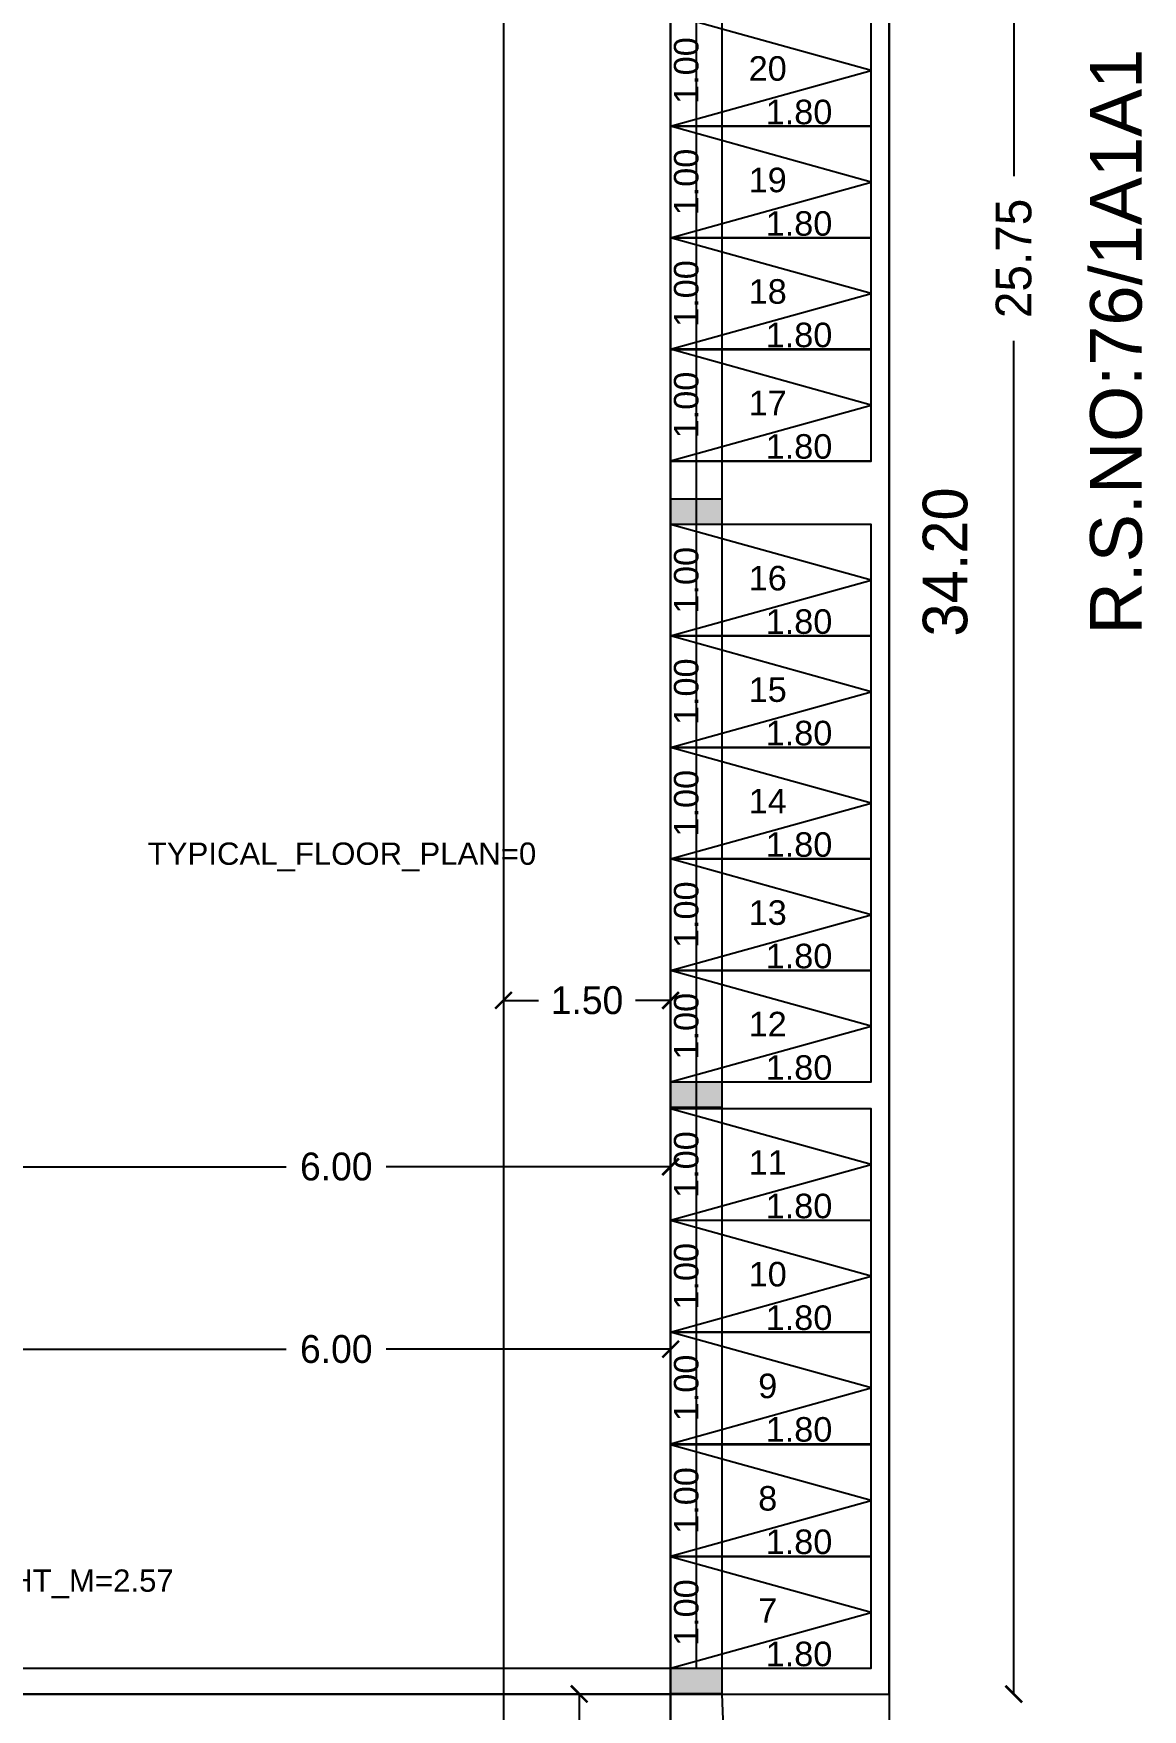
# Model space of a CAD drawing. Header units: metres. Extents: x 21686 to 22035, y 16742 to 16822.
# Drawn here: x 21696.17 to 21706.12, y 16767.55 to 16782.58 of the extents above; entities that cross this region are included whole.
import ezdxf
from ezdxf.enums import TextEntityAlignment as Align

# ---------------------------------------------------------------- set-up
doc = ezdxf.new("R2010")
doc.units = ezdxf.units.M
doc.header["$LTSCALE"] = 1.8
doc.header["$MEASUREMENT"] = 0
doc.linetypes.add('DASHED2', pattern=[0.375, 0.25, -0.125])
for name, color, linetype in [('AS_AT_SITE', 6, 'Continuous'), ('BLK_1_FLR_0_BLT_UP_AREA', 18, 'Continuous'), ('BLK_1_FLR_0_BLT_UP_AREA_DEDUCT', 18, 'Continuous'), ('BLK_1_FLR_0_FIRESTAIR_1', 1, 'Continuous'), ('BLK_1_FLR_0_STILT_PARKING', 13, 'Continuous'), ('BLK_1_LVL_0_BLDG_FOOT_PRINT', 1, 'Continuous'), ('BLK_1_LVL_0_FRONT_SETBACK', 2, 'Continuous'), ('BLK_1_LVL_0_SIDE_SETBACK2', 102, 'Continuous'), ('DRIVE_WAY', 255, 'Continuous'), ('FMB_OR_PLR', 70, 'Continuous'), ('PLOT_BOUNDARY', 70, 'Continuous'), ('SUPER_IMPOSED', 5, 'Continuous'), ('TWO_WHEELER_DRIVE_WAY', 6, 'Continuous')]:
    doc.layers.add(name, color=color, linetype=linetype)
doc.layers.add('BLK_1_FIRE_TENDER_MOVEMENT', color=161, linetype='Continuous', lineweight=0)
doc.layers.add('PER_AISLE_WIDTH', color=5, linetype='Continuous', plot=False)
doc.layers.add('TWO_WHEELER_PARKING', color=2, linetype='Continuous', plot=False)
doc.styles.add('ARIAL', font='arial.ttf')
doc.styles.get("Standard").update_dxf_attribs({"font": 'arial.ttf'})
doc.styles.add('USA TEXT', font='GOTHIC.TTF')
doc.dimstyles.new('1-100-ED', dxfattribs={"dimtxt": 0.25, "dimasz": 0.15, "dimexe": 0.18, "dimexo": 0.0625, "dimgap": 0.129, "dimtad": 0, "dimtih": 1, "dimtoh": 1, "dimzin": 0, "dimdsep": 46, "dimtxsty": 'USA TEXT', "dimblk": 'ARCHTICK', "dimcen": 0.1, "dimse1": 1, "dimse2": 1, "dimadec": 0, "dimazin": 0, "dimtfac": 1, "dimtofl": 0, "dimtmove": 0, "dimatfit": 3, "dimldrblk": 'ARCHTICK', "dimfxl": 0, "dimtolj": 1, "dimtzin": 0, "dimarcsym": 0})
doc.dimstyles.new('Copy of ISO-25', dxfattribs={"dimtxt": 0.3, "dimasz": 0, "dimexe": 1.25, "dimexo": 0.625, "dimgap": 0.15, "dimtad": 1, "dimzin": 1, "dimdsep": 46, "dimtxsty": 'Standard', "dimcen": 2.5, "dimse1": 1, "dimse2": 1, "dimsd1": 1, "dimsd2": 1, "dimclrd": 256, "dimadec": 1, "dimazin": 0, "dimtfac": 1, "dimtmove": 0, "dimatfit": 3, "dimfxl": 0, "dimarcsym": 0})

# ---------------------------------------------------------------- blocks, each defined once
blk = doc.blocks.new('*D108')
at = {"layer": 'Defpoints', "color": 0}
for p in [(21703.842, 16794.943), (21703.842, 16760.743), (21704.347, 16760.743)]:
    blk.add_point(p, dxfattribs=at)
at = {"color": 0, "insert": (21704.347, 16777.843), "char_height": 0.4, "attachment_point": 5, "rotation": 90, "style": 'USA TEXT'}
blk.add_mtext('\\A1;34.20', dxfattribs=at)
blk = doc.blocks.new('_ArchTick')
at = {"color": 0, "linetype": 'ByBlock', "const_width": 0.15}
blk.add_lwpolyline([(-0.5, -0.5), (0.5, 0.5)], dxfattribs=at)
blk = doc.blocks.new('*D113')
at = {"color": 0, "lineweight": -2}
for p, q in [((21704.961, 16793.443), (21704.961, 16781.305)), ((21704.961, 16767.689), (21704.961, 16779.827))]:
    blk.add_line(p, q, dxfattribs=at)
at = {"layer": 'Defpoints', "color": 0}
for p in [(21702.342, 16793.443), (21704.961, 16793.443), (21702.342, 16767.689)]:
    blk.add_point(p, dxfattribs=at)
at = {"color": 0, "lineweight": -2, "xscale": 0.15, "yscale": 0.15, "zscale": 0.15}
for p, rotation in [((21704.961, 16793.443), 90), ((21704.961, 16767.689), 270)]:
    blk.add_blockref('_ArchTick', p, dxfattribs=dict(at, rotation=rotation))
at = {"color": 0, "insert": (21704.961, 16780.566), "char_height": 0.32, "attachment_point": 5, "rotation": 90, "style": 'USA TEXT'}
blk.add_mtext('\\A1;25.75', dxfattribs=at)
blk = doc.blocks.new('*D114')
at = {"color": 0, "lineweight": -2}
for p, q in [((21701.062, 16767.689), (21701.052, 16764.421)), ((21701.041, 16760.632), (21701.051, 16763.9))]:
    blk.add_line(p, q, dxfattribs=at)
at = {"layer": 'Defpoints', "color": 0}
for p in [(21701.062, 16767.689), (21701.041, 16760.632), (21701.041, 16760.632)]:
    blk.add_point(p, dxfattribs=at)
at = {"color": 0, "lineweight": -2, "xscale": 0.15, "yscale": 0.15, "zscale": 0.15}
for p, rotation in [((21701.062, 16767.689), 89.83013296800716), ((21701.041, 16760.632), 269.8301329680071)]:
    blk.add_blockref('_ArchTick', p, dxfattribs=dict(at, rotation=rotation))
at = {"color": 0, "insert": (21701.051, 16764.16), "char_height": 0.25, "attachment_point": 5, "style": 'USA TEXT'}
blk.add_mtext('\\A1;7.06', dxfattribs=at)
blk = doc.blocks.new('*D166')
at = {"layer": 'Defpoints', "color": 0}
for p in [(21701.882, 16767.919), (21703.682, 16767.919), (21703.682, 16767.784)]:
    blk.add_point(p, dxfattribs=at)
at = {"color": 0, "insert": (21703.034, 16768.047), "char_height": 0.22, "attachment_point": 5}
blk.add_mtext('1.80', dxfattribs=at)
blk = doc.blocks.new('*D167')
at = {"layer": 'Defpoints', "color": 0}
for p in [(21701.882, 16768.919), (21702.285, 16768.919), (21701.882, 16767.919)]:
    blk.add_point(p, dxfattribs=at)
at = {"color": 0, "insert": (21702.023, 16768.419), "char_height": 0.22, "attachment_point": 5, "rotation": 90}
blk.add_mtext('1.00', dxfattribs=at)
blk = doc.blocks.new('*D168')
at = {"layer": 'Defpoints', "color": 0}
for p in [(21701.882, 16768.925), (21703.682, 16768.925), (21703.682, 16768.79)]:
    blk.add_point(p, dxfattribs=at)
at = {"color": 0, "insert": (21703.034, 16769.053), "char_height": 0.22, "attachment_point": 5}
blk.add_mtext('1.80', dxfattribs=at)
blk = doc.blocks.new('*D169')
at = {"layer": 'Defpoints', "color": 0}
for p in [(21701.882, 16769.925), (21702.285, 16769.925), (21701.882, 16768.925)]:
    blk.add_point(p, dxfattribs=at)
at = {"color": 0, "insert": (21702.023, 16769.425), "char_height": 0.22, "attachment_point": 5, "rotation": 90}
blk.add_mtext('1.00', dxfattribs=at)
blk = doc.blocks.new('*D170')
at = {"layer": 'Defpoints', "color": 0}
for p in [(21701.882, 16769.934), (21703.682, 16769.934), (21703.682, 16769.799)]:
    blk.add_point(p, dxfattribs=at)
at = {"color": 0, "insert": (21703.034, 16770.061), "char_height": 0.22, "attachment_point": 5}
blk.add_mtext('1.80', dxfattribs=at)
blk = doc.blocks.new('*D171')
at = {"layer": 'Defpoints', "color": 0}
for p in [(21701.882, 16770.934), (21702.285, 16770.934), (21701.882, 16769.934)]:
    blk.add_point(p, dxfattribs=at)
at = {"color": 0, "insert": (21702.023, 16770.434), "char_height": 0.22, "attachment_point": 5, "rotation": 90}
blk.add_mtext('1.00', dxfattribs=at)
blk = doc.blocks.new('*D172')
at = {"layer": 'Defpoints', "color": 0}
for p in [(21701.882, 16770.936), (21703.682, 16770.936), (21703.682, 16770.801)]:
    blk.add_point(p, dxfattribs=at)
at = {"color": 0, "insert": (21703.034, 16771.063), "char_height": 0.22, "attachment_point": 5}
blk.add_mtext('1.80', dxfattribs=at)
blk = doc.blocks.new('*D173')
at = {"layer": 'Defpoints', "color": 0}
for p in [(21701.882, 16771.936), (21702.285, 16771.936), (21701.882, 16770.936)]:
    blk.add_point(p, dxfattribs=at)
at = {"color": 0, "insert": (21702.023, 16771.436), "char_height": 0.22, "attachment_point": 5, "rotation": 90}
blk.add_mtext('1.00', dxfattribs=at)
blk = doc.blocks.new('*D174')
at = {"layer": 'Defpoints', "color": 0}
for p in [(21701.882, 16771.938), (21703.682, 16771.938), (21703.682, 16771.803)]:
    blk.add_point(p, dxfattribs=at)
at = {"color": 0, "insert": (21703.034, 16772.065), "char_height": 0.22, "attachment_point": 5}
blk.add_mtext('1.80', dxfattribs=at)
blk = doc.blocks.new('*D175')
at = {"layer": 'Defpoints', "color": 0}
for p in [(21701.882, 16772.938), (21702.285, 16772.938), (21701.882, 16771.938)]:
    blk.add_point(p, dxfattribs=at)
at = {"color": 0, "insert": (21702.023, 16772.438), "char_height": 0.22, "attachment_point": 5, "rotation": 90}
blk.add_mtext('1.00', dxfattribs=at)
blk = doc.blocks.new('*D176')
at = {"layer": 'Defpoints', "color": 0}
for p in [(21701.882, 16773.179), (21703.682, 16773.179), (21703.682, 16773.044)]:
    blk.add_point(p, dxfattribs=at)
at = {"color": 0, "insert": (21703.034, 16773.307), "char_height": 0.22, "attachment_point": 5}
blk.add_mtext('1.80', dxfattribs=at)
blk = doc.blocks.new('*D177')
at = {"layer": 'Defpoints', "color": 0}
for p in [(21701.882, 16774.179), (21702.285, 16774.179), (21701.882, 16773.179)]:
    blk.add_point(p, dxfattribs=at)
at = {"color": 0, "insert": (21702.023, 16773.679), "char_height": 0.22, "attachment_point": 5, "rotation": 90}
blk.add_mtext('1.00', dxfattribs=at)
blk = doc.blocks.new('*D178')
at = {"layer": 'Defpoints', "color": 0}
for p in [(21701.882, 16774.179), (21703.682, 16774.179), (21703.682, 16774.044)]:
    blk.add_point(p, dxfattribs=at)
at = {"color": 0, "insert": (21703.034, 16774.307), "char_height": 0.22, "attachment_point": 5}
blk.add_mtext('1.80', dxfattribs=at)
blk = doc.blocks.new('*D179')
at = {"layer": 'Defpoints', "color": 0}
for p in [(21701.882, 16775.179), (21702.285, 16775.179), (21701.882, 16774.179)]:
    blk.add_point(p, dxfattribs=at)
at = {"color": 0, "insert": (21702.023, 16774.679), "char_height": 0.22, "attachment_point": 5, "rotation": 90}
blk.add_mtext('1.00', dxfattribs=at)
blk = doc.blocks.new('*D180')
at = {"layer": 'Defpoints', "color": 0}
for p in [(21701.882, 16775.179), (21703.682, 16775.179), (21703.682, 16775.044)]:
    blk.add_point(p, dxfattribs=at)
at = {"color": 0, "insert": (21703.034, 16775.307), "char_height": 0.22, "attachment_point": 5}
blk.add_mtext('1.80', dxfattribs=at)
blk = doc.blocks.new('*D181')
at = {"layer": 'Defpoints', "color": 0}
for p in [(21701.882, 16776.179), (21702.285, 16776.179), (21701.882, 16775.179)]:
    blk.add_point(p, dxfattribs=at)
at = {"color": 0, "insert": (21702.023, 16775.679), "char_height": 0.22, "attachment_point": 5, "rotation": 90}
blk.add_mtext('1.00', dxfattribs=at)
blk = doc.blocks.new('*D182')
at = {"layer": 'Defpoints', "color": 0}
for p in [(21701.882, 16776.179), (21703.682, 16776.179), (21703.682, 16776.044)]:
    blk.add_point(p, dxfattribs=at)
at = {"color": 0, "insert": (21703.034, 16776.307), "char_height": 0.22, "attachment_point": 5}
blk.add_mtext('1.80', dxfattribs=at)
blk = doc.blocks.new('*D183')
at = {"layer": 'Defpoints', "color": 0}
for p in [(21701.882, 16777.179), (21702.285, 16777.179), (21701.882, 16776.179)]:
    blk.add_point(p, dxfattribs=at)
at = {"color": 0, "insert": (21702.023, 16776.679), "char_height": 0.22, "attachment_point": 5, "rotation": 90}
blk.add_mtext('1.00', dxfattribs=at)
blk = doc.blocks.new('*D184')
at = {"layer": 'Defpoints', "color": 0}
for p in [(21701.882, 16777.179), (21703.682, 16777.179), (21703.682, 16777.044)]:
    blk.add_point(p, dxfattribs=at)
at = {"color": 0, "insert": (21703.034, 16777.307), "char_height": 0.22, "attachment_point": 5}
blk.add_mtext('1.80', dxfattribs=at)
blk = doc.blocks.new('*D185')
at = {"layer": 'Defpoints', "color": 0}
for p in [(21701.882, 16778.179), (21702.285, 16778.179), (21701.882, 16777.179)]:
    blk.add_point(p, dxfattribs=at)
at = {"color": 0, "insert": (21702.023, 16777.679), "char_height": 0.22, "attachment_point": 5, "rotation": 90}
blk.add_mtext('1.00', dxfattribs=at)
blk = doc.blocks.new('*D186')
at = {"layer": 'Defpoints', "color": 0}
for p in [(21701.882, 16778.751), (21703.682, 16778.751), (21703.682, 16778.616)]:
    blk.add_point(p, dxfattribs=at)
at = {"color": 0, "insert": (21703.034, 16778.878), "char_height": 0.22, "attachment_point": 5}
blk.add_mtext('1.80', dxfattribs=at)
blk = doc.blocks.new('*D187')
at = {"layer": 'Defpoints', "color": 0}
for p in [(21701.882, 16779.751), (21702.285, 16779.751), (21701.882, 16778.751)]:
    blk.add_point(p, dxfattribs=at)
at = {"color": 0, "insert": (21702.023, 16779.251), "char_height": 0.22, "attachment_point": 5, "rotation": 90}
blk.add_mtext('1.00', dxfattribs=at)
blk = doc.blocks.new('*D188')
at = {"layer": 'Defpoints', "color": 0}
for p in [(21701.882, 16779.751), (21703.682, 16779.751), (21703.682, 16779.616)]:
    blk.add_point(p, dxfattribs=at)
at = {"color": 0, "insert": (21703.034, 16779.878), "char_height": 0.22, "attachment_point": 5}
blk.add_mtext('1.80', dxfattribs=at)
blk = doc.blocks.new('*D189')
at = {"layer": 'Defpoints', "color": 0}
for p in [(21701.882, 16780.751), (21702.285, 16780.751), (21701.882, 16779.751)]:
    blk.add_point(p, dxfattribs=at)
at = {"color": 0, "insert": (21702.023, 16780.251), "char_height": 0.22, "attachment_point": 5, "rotation": 90}
blk.add_mtext('1.00', dxfattribs=at)
blk = doc.blocks.new('*D190')
at = {"layer": 'Defpoints', "color": 0}
for p in [(21701.882, 16780.751), (21703.682, 16780.751), (21703.682, 16780.616)]:
    blk.add_point(p, dxfattribs=at)
at = {"color": 0, "insert": (21703.034, 16780.878), "char_height": 0.22, "attachment_point": 5}
blk.add_mtext('1.80', dxfattribs=at)
blk = doc.blocks.new('*D191')
at = {"layer": 'Defpoints', "color": 0}
for p in [(21701.882, 16781.751), (21702.285, 16781.751), (21701.882, 16780.751)]:
    blk.add_point(p, dxfattribs=at)
at = {"color": 0, "insert": (21702.023, 16781.251), "char_height": 0.22, "attachment_point": 5, "rotation": 90}
blk.add_mtext('1.00', dxfattribs=at)
blk = doc.blocks.new('*D192')
at = {"layer": 'Defpoints', "color": 0}
for p in [(21701.882, 16781.751), (21703.682, 16781.751), (21703.682, 16781.616)]:
    blk.add_point(p, dxfattribs=at)
at = {"color": 0, "insert": (21703.034, 16781.878), "char_height": 0.22, "attachment_point": 5}
blk.add_mtext('1.80', dxfattribs=at)
blk = doc.blocks.new('*D193')
at = {"layer": 'Defpoints', "color": 0}
for p in [(21701.882, 16782.751), (21702.285, 16782.751), (21701.882, 16781.751)]:
    blk.add_point(p, dxfattribs=at)
at = {"color": 0, "insert": (21702.023, 16782.251), "char_height": 0.22, "attachment_point": 5, "rotation": 90}
blk.add_mtext('1.00', dxfattribs=at)
blk = doc.blocks.new('*D226')
at = {"layer": 'Defpoints', "color": 0}
for p in [(21700.382, 16773.911), (21701.882, 16773.911), (21701.882, 16773.911)]:
    blk.add_point(p, dxfattribs=at)
at = {"layer": 'TWO_WHEELER_DRIVE_WAY', "color": 0, "lineweight": -2}
for p, q in [((21700.382, 16773.911), (21700.696, 16773.911)), ((21701.882, 16773.911), (21701.568, 16773.911))]:
    blk.add_line(p, q, dxfattribs=at)
at = {"layer": 'TWO_WHEELER_DRIVE_WAY', "color": 0, "lineweight": -2, "xscale": 0.15, "yscale": 0.15, "zscale": 0.15, "rotation": 180}
blk.add_blockref('_ArchTick', (21700.382, 16773.911), dxfattribs=at)
at = {"layer": 'TWO_WHEELER_DRIVE_WAY', "color": 0, "lineweight": -2, "xscale": 0.15, "yscale": 0.15, "zscale": 0.15}
blk.add_blockref('_ArchTick', (21701.882, 16773.911), dxfattribs=at)
at = {"layer": 'TWO_WHEELER_DRIVE_WAY', "color": 0, "insert": (21701.132, 16773.911), "char_height": 0.25, "attachment_point": 5, "style": 'USA TEXT'}
blk.add_mtext('\\A1;1.50', dxfattribs=at)
blk = doc.blocks.new('*D227')
at = {"layer": 'Defpoints', "color": 0}
for p in [(21695.882, 16770.782), (21701.882, 16770.782), (21701.882, 16770.782)]:
    blk.add_point(p, dxfattribs=at)
at = {"layer": 'PER_AISLE_WIDTH', "color": 0, "lineweight": -2}
for p, q in [((21695.882, 16770.782), (21698.433, 16770.782)), ((21701.882, 16770.782), (21699.331, 16770.782))]:
    blk.add_line(p, q, dxfattribs=at)
at = {"layer": 'PER_AISLE_WIDTH', "color": 0, "lineweight": -2, "xscale": 0.15, "yscale": 0.15, "zscale": 0.15, "rotation": 180}
blk.add_blockref('_ArchTick', (21695.882, 16770.782), dxfattribs=at)
at = {"layer": 'PER_AISLE_WIDTH', "color": 0, "lineweight": -2, "xscale": 0.15, "yscale": 0.15, "zscale": 0.15}
blk.add_blockref('_ArchTick', (21701.882, 16770.782), dxfattribs=at)
at = {"layer": 'PER_AISLE_WIDTH', "color": 0, "insert": (21698.882, 16770.782), "char_height": 0.25, "attachment_point": 5, "style": 'USA TEXT'}
blk.add_mtext('\\A1;6.00', dxfattribs=at)
blk = doc.blocks.new('*D228')
at = {"layer": 'Defpoints', "color": 0}
for p in [(21695.882, 16772.423), (21701.882, 16772.423), (21701.882, 16772.419)]:
    blk.add_point(p, dxfattribs=at)
at = {"layer": 'DRIVE_WAY', "color": 0, "lineweight": -2}
for p, q in [((21695.882, 16772.419), (21698.433, 16772.419)), ((21701.882, 16772.419), (21699.331, 16772.419))]:
    blk.add_line(p, q, dxfattribs=at)
at = {"layer": 'DRIVE_WAY', "color": 0, "lineweight": -2, "xscale": 0.15, "yscale": 0.15, "zscale": 0.15, "rotation": 180}
blk.add_blockref('_ArchTick', (21695.882, 16772.419), dxfattribs=at)
at = {"layer": 'DRIVE_WAY', "color": 0, "lineweight": -2, "xscale": 0.15, "yscale": 0.15, "zscale": 0.15}
blk.add_blockref('_ArchTick', (21701.882, 16772.419), dxfattribs=at)
at = {"layer": 'DRIVE_WAY', "color": 0, "insert": (21698.882, 16772.419), "char_height": 0.25, "attachment_point": 5, "style": 'USA TEXT'}
blk.add_mtext('\\A1;6.00', dxfattribs=at)

msp = doc.modelspace()

# ---------------------------------------------------------------- hatches: boundary and pattern name
h = msp.add_hatch(color=256)
h.dxf.hatch_style = 1
h.paths.add_polyline_path([(21702.3418, 16778.1794), (21702.3418, 16778.4094), (21701.8818, 16778.4094), (21701.8818, 16778.1794)])
h = msp.add_hatch(color=256)
h.dxf.hatch_style = 1
h.paths.add_polyline_path([(21702.3418, 16772.9494), (21702.3418, 16773.1794), (21701.8818, 16773.1794), (21701.8818, 16772.9494)])
h = msp.add_hatch(color=256)
h.dxf.hatch_style = 1
h.paths.add_polyline_path([(21702.3418, 16767.6894), (21702.3418, 16767.9194), (21701.8818, 16767.9194), (21701.8818, 16767.6894)])

# ---------------------------------------------------------------- linework, layer by layer
for p, q in [((21701.8818, 16794.9426), (21701.8818, 16760.6652)), ((21703.8418, 16794.9426), (21703.8418, 16760.7426)), ((21702.3418, 16793.4426), (21702.3418, 16767.6888)), ((21702.1118, 16793.2126), (21702.1118, 16767.9188)), ((21702.1118, 16767.9188), (21690.3718, 16767.9188)), ((21702.3418, 16767.6888), (21690.1418, 16767.6888))]:
    msp.add_line(p, q)
for points in [[(21701.8818, 16781.751), (21703.6818, 16781.751), (21703.6818, 16782.751), (21701.8818, 16782.751), (21701.8818, 16781.751), (21703.6818, 16782.251), (21701.8818, 16782.751)], [(21701.8818, 16780.751), (21703.6818, 16780.751), (21703.6818, 16781.751), (21701.8818, 16781.751), (21701.8818, 16780.751), (21703.6818, 16781.251), (21701.8818, 16781.751)], [(21701.8818, 16779.751), (21703.6818, 16779.751), (21703.6818, 16780.751), (21701.8818, 16780.751), (21701.8818, 16779.751), (21703.6818, 16780.251), (21701.8818, 16780.751)], [(21701.8818, 16778.751), (21703.6818, 16778.751), (21703.6818, 16779.751), (21701.8818, 16779.751), (21701.8818, 16778.751), (21703.6818, 16779.251), (21701.8818, 16779.751)], [(21701.8818, 16777.1794), (21703.6818, 16777.1794), (21703.6818, 16778.1794), (21701.8818, 16778.1794), (21701.8818, 16777.1794), (21703.6818, 16777.6794), (21701.8818, 16778.1794)], [(21701.8818, 16776.1794), (21703.6818, 16776.1794), (21703.6818, 16777.1794), (21701.8818, 16777.1794), (21701.8818, 16776.1794), (21703.6818, 16776.6794), (21701.8818, 16777.1794)], [(21701.8818, 16775.1794), (21703.6818, 16775.1794), (21703.6818, 16776.1794), (21701.8818, 16776.1794), (21701.8818, 16775.1794), (21703.6818, 16775.6794), (21701.8818, 16776.1794)], [(21701.8818, 16774.1794), (21703.6818, 16774.1794), (21703.6818, 16775.1794), (21701.8818, 16775.1794), (21701.8818, 16774.1794), (21703.6818, 16774.6794), (21701.8818, 16775.1794)], [(21701.8818, 16773.1794), (21703.6818, 16773.1794), (21703.6818, 16774.1794), (21701.8818, 16774.1794), (21701.8818, 16773.1794), (21703.6818, 16773.6794), (21701.8818, 16774.1794)], [(21701.8818, 16771.938), (21703.6818, 16771.938), (21703.6818, 16772.938), (21701.8818, 16772.938), (21701.8818, 16771.938), (21703.6818, 16772.438), (21701.8818, 16772.938)], [(21701.8818, 16770.9361), (21703.6818, 16770.9361), (21703.6818, 16771.9361), (21701.8818, 16771.9361), (21701.8818, 16770.9361), (21703.6818, 16771.4361), (21701.8818, 16771.9361)], [(21701.8818, 16769.9339), (21703.6818, 16769.9339), (21703.6818, 16770.9339), (21701.8818, 16770.9339), (21701.8818, 16769.9339), (21703.6818, 16770.4339), (21701.8818, 16770.9339)], [(21701.8818, 16768.9255), (21703.6818, 16768.9255), (21703.6818, 16769.9255), (21701.8818, 16769.9255), (21701.8818, 16768.9255), (21703.6818, 16769.4255), (21701.8818, 16769.9255)], [(21701.8818, 16767.9194), (21703.6818, 16767.9194), (21703.6818, 16768.9194), (21701.8818, 16768.9194), (21701.8818, 16767.9194), (21703.6818, 16768.4194), (21701.8818, 16768.9194)]]:
    msp.add_lwpolyline(points)
for points in [[(21701.8818, 16778.4094), (21702.3418, 16778.4094), (21702.3418, 16778.1794), (21701.8818, 16778.1794)], [(21701.8818, 16773.1794), (21702.3418, 16773.1794), (21702.3418, 16772.9494), (21701.8818, 16772.9494)], [(21701.8818, 16767.9194), (21702.3418, 16767.9194), (21702.3418, 16767.6894), (21701.8818, 16767.6894)]]:
    msp.add_lwpolyline(points, close=True)
at = {"layer": 'AS_AT_SITE'}
msp.add_lwpolyline([(21688.6418, 16794.9426), (21703.8418, 16794.9426), (21703.8418, 16760.7426), (21688.6418, 16760.1426), (21688.6418, 16777.5426)], close=True, dxfattribs=at)
at = {"layer": 'BLK_1_FIRE_TENDER_MOVEMENT'}
for points in [[(21702.3418, 16793.4426), (21703.8418, 16793.4426), (21703.8418, 16767.6888), (21702.3418, 16767.6888)], [(21690.1418, 16767.6888), (21690.4368, 16760.2134), (21702.6179, 16760.6942), (21702.3418, 16767.6888)]]:
    msp.add_lwpolyline(points, close=True, dxfattribs=at)
at = {"layer": 'BLK_1_FLR_0_BLT_UP_AREA', "color": 18, "linetype": 'DASHED2'}
msp.add_lwpolyline([(21690.1418, 16793.4426), (21702.3418, 16793.4426), (21702.3418, 16767.6888), (21690.1418, 16767.6888)], close=True, dxfattribs=at)
at = {"layer": 'BLK_1_FLR_0_BLT_UP_AREA_DEDUCT', "color": 18, "linetype": 'DASHED2'}
msp.add_lwpolyline([(21690.1418, 16793.4426), (21702.3418, 16793.4426), (21702.3418, 16767.6888), (21690.1418, 16767.6888)], close=True, dxfattribs=at)
at = {"layer": 'BLK_1_FLR_0_STILT_PARKING', "color": 13}
msp.add_lwpolyline([(21690.1418, 16793.4426), (21702.3418, 16793.4426), (21702.3418, 16767.6888), (21690.1418, 16767.6888)], close=True, dxfattribs=at)
at = {"layer": 'BLK_1_LVL_0_BLDG_FOOT_PRINT'}
msp.add_lwpolyline([(21702.3418, 16767.6888), (21690.1418, 16767.6888), (21690.1418, 16793.4426), (21702.3418, 16793.4426)], close=True, dxfattribs=at)
at = {"layer": 'BLK_1_LVL_0_FRONT_SETBACK'}
msp.add_lwpolyline([(21702.3418, 16767.6888), (21702.6179, 16760.6942), (21690.4368, 16760.2134), (21690.1418, 16767.6888)], close=True, dxfattribs=at)
at = {"layer": 'BLK_1_LVL_0_SIDE_SETBACK2'}
msp.add_lwpolyline([(21702.3418, 16767.6888), (21703.8418, 16767.6888), (21703.8418, 16793.4426), (21702.3418, 16793.4426)], close=True, dxfattribs=at)
at = {"layer": 'DRIVE_WAY', "color": 255}
msp.add_lwpolyline([(21695.8818, 16761.2232), (21695.8818, 16793.2122), (21701.8818, 16793.2122), (21701.8818, 16761.2232)], close=True, dxfattribs=at)
at = {"layer": 'FMB_OR_PLR'}
msp.add_lwpolyline([(21688.6418, 16794.9426), (21703.8418, 16794.9426), (21703.8418, 16760.7426), (21688.6418, 16760.1426), (21688.6418, 16777.5426)], close=True, dxfattribs=at)
at = {"layer": 'PER_AISLE_WIDTH', "color": 5}
msp.add_lwpolyline([(21695.8818, 16761.2232), (21695.8818, 16793.2122), (21701.8818, 16793.2122), (21701.8818, 16761.2232)], close=True, dxfattribs=at)
at = {"layer": 'PLOT_BOUNDARY'}
msp.add_lwpolyline([(21688.6418, 16794.9426), (21703.8418, 16794.9426), (21703.8418, 16760.7426), (21688.6418, 16760.1426), (21688.6418, 16777.5426)], close=True, dxfattribs=at)
at = {"layer": 'SUPER_IMPOSED'}
msp.add_lwpolyline([(21688.6418, 16794.9426), (21703.8418, 16794.9426), (21703.8418, 16760.7426), (21688.6418, 16760.1426), (21688.6418, 16777.5426)], close=True, dxfattribs=at)
at = {"layer": 'TWO_WHEELER_DRIVE_WAY'}
msp.add_lwpolyline([(21701.8818, 16760.7384), (21701.8818, 16794.9426), (21700.3818, 16794.9426), (21700.3818, 16760.7384)], close=True, dxfattribs=at)
at = {"layer": 'TWO_WHEELER_PARKING'}
for points in [[(21701.8818, 16781.751), (21703.6818, 16781.751), (21703.6818, 16782.751), (21701.8818, 16782.751)], [(21701.8818, 16780.75), (21703.6818, 16780.75), (21703.6818, 16781.75), (21701.8818, 16781.75)], [(21701.8818, 16779.749), (21703.6818, 16779.749), (21703.6818, 16780.749), (21701.8818, 16780.749)], [(21701.8818, 16778.7482), (21703.6818, 16778.7482), (21703.6818, 16779.7482), (21701.8818, 16779.7482)], [(21701.8818, 16777.1796), (21703.6818, 16777.1796), (21703.6818, 16778.1796), (21701.8818, 16778.1796)], [(21701.8818, 16776.1796), (21703.6818, 16776.1796), (21703.6818, 16777.1796), (21701.8818, 16777.1796)], [(21701.8818, 16775.1795), (21703.6818, 16775.1795), (21703.6818, 16776.1795), (21701.8818, 16776.1795)], [(21701.8818, 16774.1795), (21703.6818, 16774.1795), (21703.6818, 16775.1795), (21701.8818, 16775.1795)], [(21701.8818, 16773.1794), (21703.6818, 16773.1794), (21703.6818, 16774.1794), (21701.8818, 16774.1794)], [(21701.8818, 16771.938), (21703.6818, 16771.938), (21703.6818, 16772.938), (21701.8818, 16772.938)], [(21701.8818, 16770.9361), (21703.6818, 16770.9361), (21703.6818, 16771.9361), (21701.8818, 16771.9361)], [(21701.8818, 16769.9339), (21703.6818, 16769.9339), (21703.6818, 16770.9339), (21701.8818, 16770.9339)], [(21701.8818, 16768.9255), (21703.6818, 16768.9255), (21703.6818, 16769.9255), (21701.8818, 16769.9255)], [(21701.8818, 16767.9194), (21703.6818, 16767.9194), (21703.6818, 16768.9194), (21701.8818, 16768.9194)]]:
    msp.add_lwpolyline(points, close=True, dxfattribs=at)

# ---------------------------------------------------------------- texts
at = {"style": 'ARIAL'}
for s, height, rotation, p in [('20', 0.22, 360, (21702.7533, 16782.2698)), ('R.S.NO:76/1A1A1', 0.463511, 90, (21705.8778, 16779.8202)), ('19', 0.22, 360, (21702.7533, 16781.2698)), ('18', 0.22, 360, (21702.7533, 16780.2698)), ('17', 0.22, 360, (21702.7533, 16779.2698)), ('16', 0.22, 360, (21702.7533, 16777.6982)), ('15', 0.22, 360, (21702.7533, 16776.6982)), ('14', 0.22, 360, (21702.7533, 16775.6982)), ('13', 0.22, 360, (21702.7533, 16774.6982)), ('12', 0.22, 360, (21702.7533, 16773.6982)), ('11', 0.22, 360, (21702.7533, 16772.4569)), ('10', 0.22, 360, (21702.7533, 16771.4549)), ('9', 0.22, 360, (21702.7533, 16770.4527)), ('8', 0.22, 360, (21702.7533, 16769.4443)), ('7', 0.22, 360, (21702.7533, 16768.4382))]:
    msp.add_text(s, height=height, rotation=rotation, dxfattribs=at).set_placement(p, align=Align.MIDDLE_CENTER)
at = {"layer": 'BLK_1_FLR_0_BLT_UP_AREA', "linetype": 'Continuous', "insert": (21698.9335, 16775.3267), "char_height": 0.2, "width": 2.4, "attachment_point": 2}
msp.add_mtext('{\\C18;TYPICAL_FLOOR_PLAN=0}', dxfattribs=at)
at = {"layer": 'BLK_1_FLR_0_FIRESTAIR_1', "linetype": 'Continuous', "insert": (21696.3482, 16768.8062), "char_height": 0.2, "width": 2.4, "attachment_point": 2}
msp.add_mtext('FLR_HT_M=2.57', dxfattribs=at)

# ---------------------------------------------------------------- dimensions: what is measured, and where the dimension line sits
for p1, p2, distance, override, picture, middle in [((21703.8418, 16794.9426), (21703.8418, 16760.7426), 0.5049, {"dimtxt": 0.4, "dimtih": 0, "dimsd1": 1, "dimsd2": 1}, '*D108', (21704.3466, 16777.8426)), ((21702.3418, 16767.6894), (21702.3418, 16793.4426), -2.6192, {"dimtxt": 0.32, "dimgap": 0.2, "dimtih": 0}, '*D113', (21704.9609, 16780.566))]:
    dim = msp.add_aligned_dim(p1=p1, p2=p2, distance=distance, dimstyle='1-100-ED', override=override)
    dim.commit()
    dim.dimension.update_dxf_attribs({"geometry": picture, "text_midpoint": middle})
for base, p1, p2, angle, picture, middle in [((21702.285, 16782.751), (21701.8818, 16781.751), (21701.8818, 16782.751), 90, '*D193', (21702.285, 16782.251)), ((21703.6818, 16781.6158), (21701.8818, 16781.751), (21703.6818, 16781.751), 0, '*D192', (21703.0335, 16781.6158)), ((21702.285, 16781.751), (21701.8818, 16780.751), (21701.8818, 16781.751), 90, '*D191', (21702.285, 16781.251)), ((21703.6818, 16780.6158), (21701.8818, 16780.751), (21703.6818, 16780.751), 0, '*D190', (21703.0335, 16780.6158)), ((21702.285, 16780.751), (21701.8818, 16779.751), (21701.8818, 16780.751), 90, '*D189', (21702.285, 16780.251)), ((21703.6818, 16779.6158), (21701.8818, 16779.751), (21703.6818, 16779.751), 0, '*D188', (21703.0335, 16779.6158)), ((21702.285, 16779.751), (21701.8818, 16778.751), (21701.8818, 16779.751), 90, '*D187', (21702.285, 16779.251)), ((21703.6818, 16778.6158), (21701.8818, 16778.751), (21703.6818, 16778.751), 0, '*D186', (21703.0335, 16778.6158)), ((21702.285, 16778.1794), (21701.8818, 16777.1794), (21701.8818, 16778.1794), 90, '*D185', (21702.285, 16777.6794)), ((21703.6818, 16777.0442), (21701.8818, 16777.1794), (21703.6818, 16777.1794), 0, '*D184', (21703.0335, 16777.0442)), ((21702.285, 16777.1794), (21701.8818, 16776.1794), (21701.8818, 16777.1794), 90, '*D183', (21702.285, 16776.6794)), ((21703.6818, 16776.0442), (21701.8818, 16776.1794), (21703.6818, 16776.1794), 0, '*D182', (21703.0335, 16776.0442)), ((21702.285, 16776.1794), (21701.8818, 16775.1794), (21701.8818, 16776.1794), 90, '*D181', (21702.285, 16775.6794)), ((21703.6818, 16775.0442), (21701.8818, 16775.1794), (21703.6818, 16775.1794), 0, '*D180', (21703.0335, 16775.0442)), ((21702.285, 16775.1794), (21701.8818, 16774.1794), (21701.8818, 16775.1794), 90, '*D179', (21702.285, 16774.6794)), ((21703.6818, 16774.0442), (21701.8818, 16774.1794), (21703.6818, 16774.1794), 0, '*D178', (21703.0335, 16774.0442)), ((21702.285, 16774.1794), (21701.8818, 16773.1794), (21701.8818, 16774.1794), 90, '*D177', (21702.285, 16773.6794)), ((21703.6818, 16773.0442), (21701.8818, 16773.1794), (21703.6818, 16773.1794), 0, '*D176', (21703.0335, 16773.0442)), ((21702.285, 16772.938), (21701.8818, 16771.938), (21701.8818, 16772.938), 90, '*D175', (21702.285, 16772.438)), ((21703.6818, 16771.8029), (21701.8818, 16771.938), (21703.6818, 16771.938), 0, '*D174', (21703.0335, 16771.8029)), ((21702.285, 16771.9361), (21701.8818, 16770.9361), (21701.8818, 16771.9361), 90, '*D173', (21702.285, 16771.4361)), ((21703.6818, 16770.8009), (21701.8818, 16770.9361), (21703.6818, 16770.9361), 0, '*D172', (21703.0335, 16770.8009)), ((21702.285, 16770.9339), (21701.8818, 16769.9339), (21701.8818, 16770.9339), 90, '*D171', (21702.285, 16770.4339)), ((21703.6818, 16769.7987), (21701.8818, 16769.9339), (21703.6818, 16769.9339), 0, '*D170', (21703.0335, 16769.7987)), ((21702.285, 16769.9255), (21701.8818, 16768.9255), (21701.8818, 16769.9255), 90, '*D169', (21702.285, 16769.4255)), ((21703.6818, 16768.7903), (21701.8818, 16768.9255), (21703.6818, 16768.9255), 0, '*D168', (21703.0335, 16768.7903)), ((21702.285, 16768.9194), (21701.8818, 16767.9194), (21701.8818, 16768.9194), 90, '*D167', (21702.285, 16768.4194)), ((21703.6818, 16767.7842), (21701.8818, 16767.9194), (21703.6818, 16767.9194), 0, '*D166', (21703.0335, 16767.7842))]:
    dim = msp.add_linear_dim(base=base, p1=p1, p2=p2, angle=angle, dimstyle='Copy of ISO-25', override={"dimtxt": 0.22, "dimpost": '\\X', "dimfxl": 0.18})
    dim.commit()
    dim.dimension.update_dxf_attribs({"geometry": picture, "text_midpoint": middle, "dimtype": 161})
dim = msp.add_aligned_dim(p1=(21701.0618, 16767.6888), p2=(21701.0409, 16760.632), distance=0, dimstyle='1-100-ED')
dim.commit()
dim.dimension.update_dxf_attribs({"geometry": '*D114', "text_midpoint": (21701.0514, 16764.1604)})
at = {"layer": 'DRIVE_WAY', "color": 255}
dim = msp.add_aligned_dim(p1=(21695.8818, 16772.4229), p2=(21701.8818, 16772.4229), distance=-0.0035, dimstyle='1-100-ED', dxfattribs=at)
dim.commit()
dim.dimension.update_dxf_attribs({"geometry": '*D228', "text_midpoint": (21698.8818, 16772.4194)})
at = {"layer": 'PER_AISLE_WIDTH', "color": 5}
dim = msp.add_aligned_dim(p1=(21695.8818, 16770.7817), p2=(21701.8818, 16770.7817), distance=0, dimstyle='1-100-ED', dxfattribs=at)
dim.commit()
dim.dimension.update_dxf_attribs({"geometry": '*D227', "text_midpoint": (21698.8818, 16770.7817)})
at = {"layer": 'TWO_WHEELER_DRIVE_WAY'}
dim = msp.add_aligned_dim(p1=(21700.3818, 16773.9109), p2=(21701.8818, 16773.9109), distance=0, dimstyle='1-100-ED', dxfattribs=at)
dim.commit()
dim.dimension.update_dxf_attribs({"geometry": '*D226', "text_midpoint": (21701.1318, 16773.9109)})

doc.saveas('drawing.dxf')
